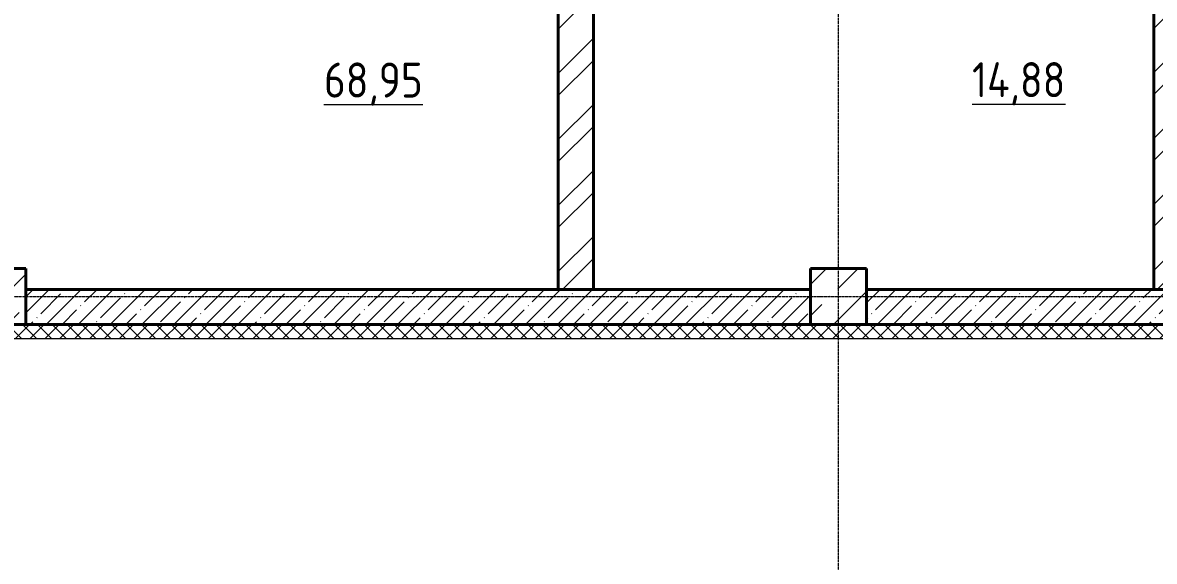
# Model space of a CAD drawing. Header units: millimetres. Extents: x 0 to 351840, y -132678 to 32417.
# Drawn here: x 310496 to 318573, y -205 to 3638 of the extents above; entities that cross this region are included whole.
import ezdxf

# ---------------------------------------------------------------- set-up
doc = ezdxf.new("R2010")
doc.units = ezdxf.units.MM
doc.linetypes.add('BI_линия_сетки', pattern=[25, 20, -2.5, 0, -2.5])
for name, color, linetype, lineweight in [('Марки помещений', 7, 'Continuous', 20), ('Несущие колонны', 7, 'Continuous', 18), ('Оси', 7, 'Continuous', 9), ('Стены внутренние', 7, 'Continuous', 18), ('Стены наружные', 7, 'Continuous', 18), ('Стены несущие', 7, 'Continuous', 18), ('Стены отделка', 7, 'Continuous', 18)]:
    doc.layers.add(name, color=color, linetype=linetype, lineweight=lineweight)
doc.styles.add('GOST Common_1', font='GOST Common.ttf', dxfattribs={"width": 0.9, "height": 250})
pattern_1 = [(45, (5685.96, 5809.43), (-235.732, 235.732), []), (45, (5843.12, 5809.43), (-235.732, 235.732), [])]
pattern_2 = [(45, (5685.96, 5809.43), (-114.0493, 114.0493), []), (45, (5800.01, 5809.43), (-114.0493, 114.0493), [201.612, -40.322, 3.353, -36.97])]

# ---------------------------------------------------------------- blocks, each defined once
blk = doc.blocks.new('_временные_конструкции_колонны_монолитные_прямоугольная - _временная_конструкция_колонна_400x400-V2--01 Подвал__-3_000____Отделочный_')
at = {"layer": 'Несущие колонны', "lineweight": 9}
h = blk.add_hatch(dxfattribs=at)
h.set_pattern_fill('FP_3', color=9, style=0, pattern_type=2)
h.set_pattern_definition([(45, (-9900, 0), (84.1903, 308.6967), [396.875, -79.375, 3.353, -76.022])])
h.paths.add_polyline_path([(200, -200), (200, 200), (-200, 200), (-200, -200)])
at = {"layer": 'Несущие колонны', "color": 9, "lineweight": 40}
for p, q in [((200, 200), (-200, 200)), ((-200, 200), (-200, -200)), ((200, -200), (200, 200)), ((-200, -200), (200, -200))]:
    blk.add_line(p, q, dxfattribs=at)
blk = doc.blocks.new('_временные_конструкции_колонны_монолитные_прямоугольная - _временная_конструкция_колонна_400x400-V32--01 Подвал__-3_000____Отделочный_')
at = {"layer": 'Несущие колонны', "lineweight": 9}
h = blk.add_hatch(dxfattribs=at)
h.set_pattern_fill('FP_33', color=9, style=0, pattern_type=2)
h.set_pattern_definition([(45, (-15900, 0), (84.1903, 308.6967), [396.875, -79.375, 3.353, -76.022])])
h.paths.add_polyline_path([(200, -200), (200, 200), (-200, 200), (-200, -200)])
at = {"layer": 'Несущие колонны', "color": 9, "lineweight": 40}
for p, q in [((200, 200), (-200, 200)), ((-200, 200), (-200, -200)), ((200, -200), (200, 200)), ((-200, -200), (200, -200))]:
    blk.add_line(p, q, dxfattribs=at)
blk = doc.blocks.new('Подоснова подвал')
at = {"layer": 'Стены внутренние', "lineweight": 9}
h = blk.add_hatch(dxfattribs=at)
h.set_pattern_fill('FP_37', color=9, angle=45, style=0, pattern_type=2)
h.set_pattern_definition(pattern_1)
h.paths.add_polyline_path([(19836, 5859.4), (19836, 10909.4), (19586, 10909.4), (19586, 5859.4)])
h = blk.add_hatch(dxfattribs=at)
h.set_pattern_fill('FP_37', color=9, angle=45, style=0, pattern_type=2)
h.set_pattern_definition(pattern_1)
h.paths.add_polyline_path([(24086, 5859.4), (24086, 10909.4), (23836, 10909.4), (23836, 5859.4)])
h = blk.add_hatch(dxfattribs=at)
h.set_pattern_fill('FP_47', color=9, style=0, pattern_type=2)
h.set_pattern_definition([(45, (5685.964, 5809.43), (-53.03301, 53.03301), []), (135, (5685.964, 5809.43), (-53.03301, -53.03301), [])])
h.paths.add_polyline_path([(53536, 5509.4), (53636, 5509.4), (53636, 5609.4), (49186, 5609.4), (49186, 5509.4), (53136, 5509.4)])
h.paths.add_polyline_path([(48186, 5509.4), (48186, 5609.4), (28886, 5609.4), (28886, 5509.4), (47689.8, 5509.4)])
h.paths.add_polyline_path([(27886, 5509.4), (27886, 5609.4), (5486, 5609.4), (5486, 5509.4), (27286, 5509.4)])
at = {"layer": 'Стены наружные', "lineweight": 9}
h = blk.add_hatch(dxfattribs=at)
h.set_pattern_fill('FP_40', color=9, style=0, pattern_type=2)
h.set_pattern_definition(pattern_2)
h.paths.add_polyline_path([(21386, 5609.4), (21386, 5859.4), (15786, 5859.4), (15786, 5609.4), (20013.8, 5609.4)])
h = blk.add_hatch(dxfattribs=at)
h.set_pattern_fill('FP_40', color=9, style=0, pattern_type=2)
h.set_pattern_definition(pattern_2)
h.paths.add_polyline_path([(26886, 5609.4), (26886, 5859.4), (21786, 5859.4), (21786, 5609.4), (26164, 5609.4)])
at = {"layer": 'Оси', "color": 9, "linetype": 'BI_линия_сетки'}
for p, q in [((21586, 799.9), (21586, 35999.7)), ((-805.2, 5809.4), (56347.2, 5809.4))]:
    blk.add_line(p, q, dxfattribs=at)
at = {"layer": 'Стены несущие', "color": 9, "lineweight": 40}
for p, q in [((19586, 10909.4), (19586, 5859.4)), ((23836, 10909.4), (23836, 5859.4)), ((19836, 5859.4), (19836, 8659.4)), ((21386, 5859.4), (15786, 5859.4)), ((26886, 5859.4), (21786, 5859.4)), ((15786, 5609.4), (21386, 5609.4)), ((21786, 5609.4), (26886, 5609.4))]:
    blk.add_line(p, q, dxfattribs=at)
at = {"layer": 'Стены отделка', "color": 9, "lineweight": 9}
blk.add_line((5386, 5509.4), (27886, 5509.4), dxfattribs=at)
at = {"layer": 'Несущие колонны', "color": 9}
for name, p in [('_временные_конструкции_колонны_монолитные_прямоугольная - _временная_конструкция_колонна_400x400-V2--01 Подвал__-3_000____Отделочный_', (15586, 5809.4)), ('_временные_конструкции_колонны_монолитные_прямоугольная - _временная_конструкция_колонна_400x400-V32--01 Подвал__-3_000____Отделочный_', (21586, 5809.4))]:
    blk.add_blockref(name, p, dxfattribs=at)
at = {"layer": 'Марки помещений', "color": 9, "lineweight": 9, "char_height": 250, "attachment_point": 1, "style": 'GOST Common_1'}
for s, insert, width in [('\\L68,95', (17913.6, 7477.7), 873.038), ('\\L14,88', (22538.5, 7480.2), 836.962)]:
    blk.add_mtext(s, dxfattribs=dict(at, insert=insert, width=width))

msp = doc.modelspace()

# ---------------------------------------------------------------- block references
msp.add_blockref('Подоснова подвал', (294733.3, -4124))

doc.saveas('drawing.dxf')
